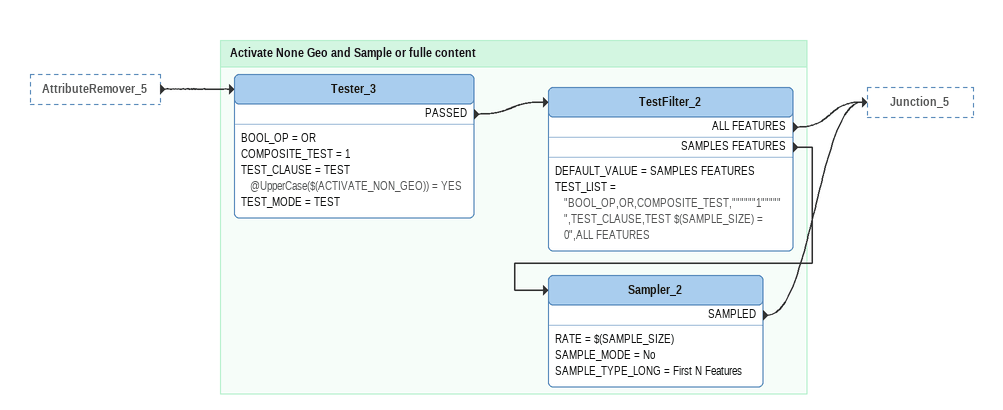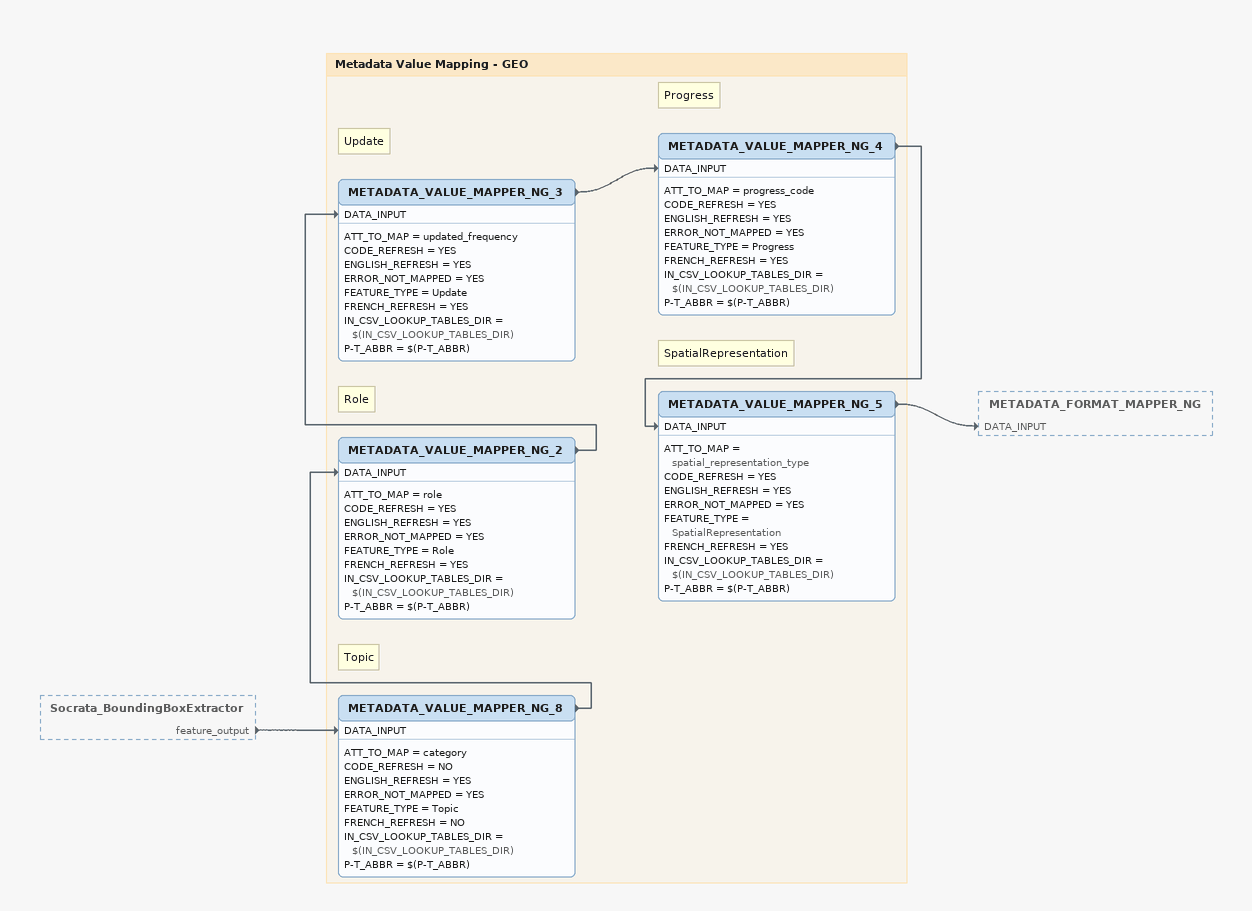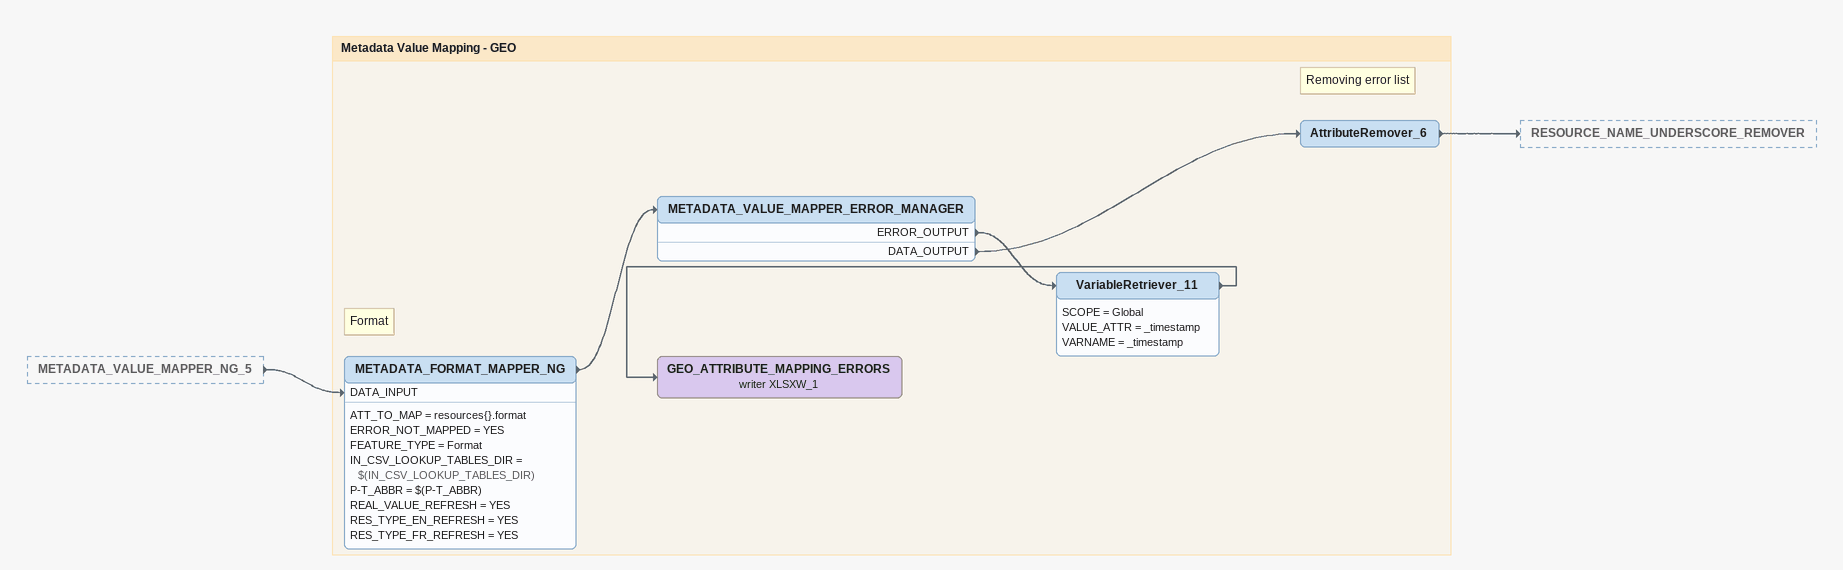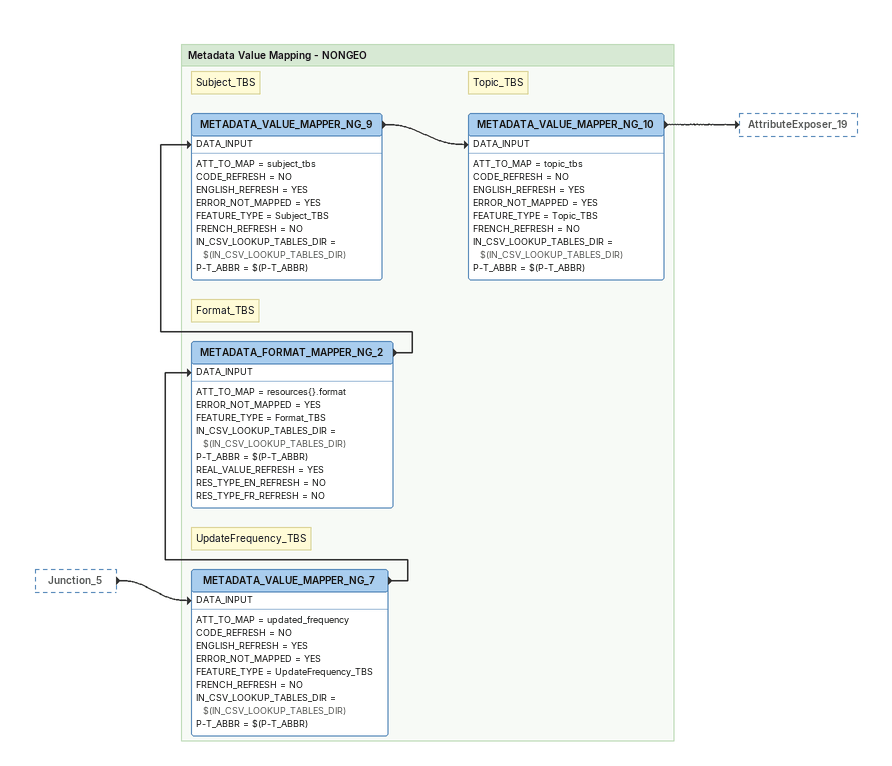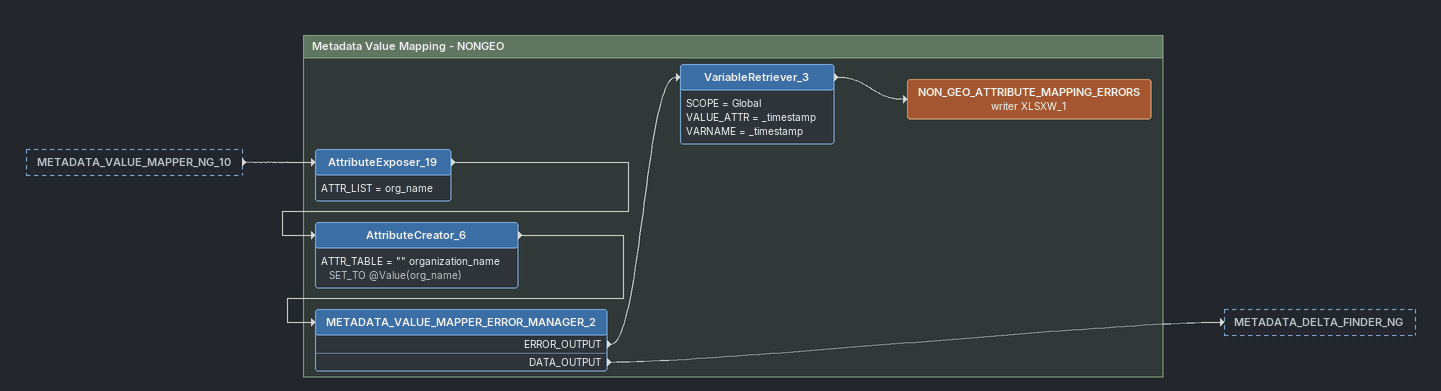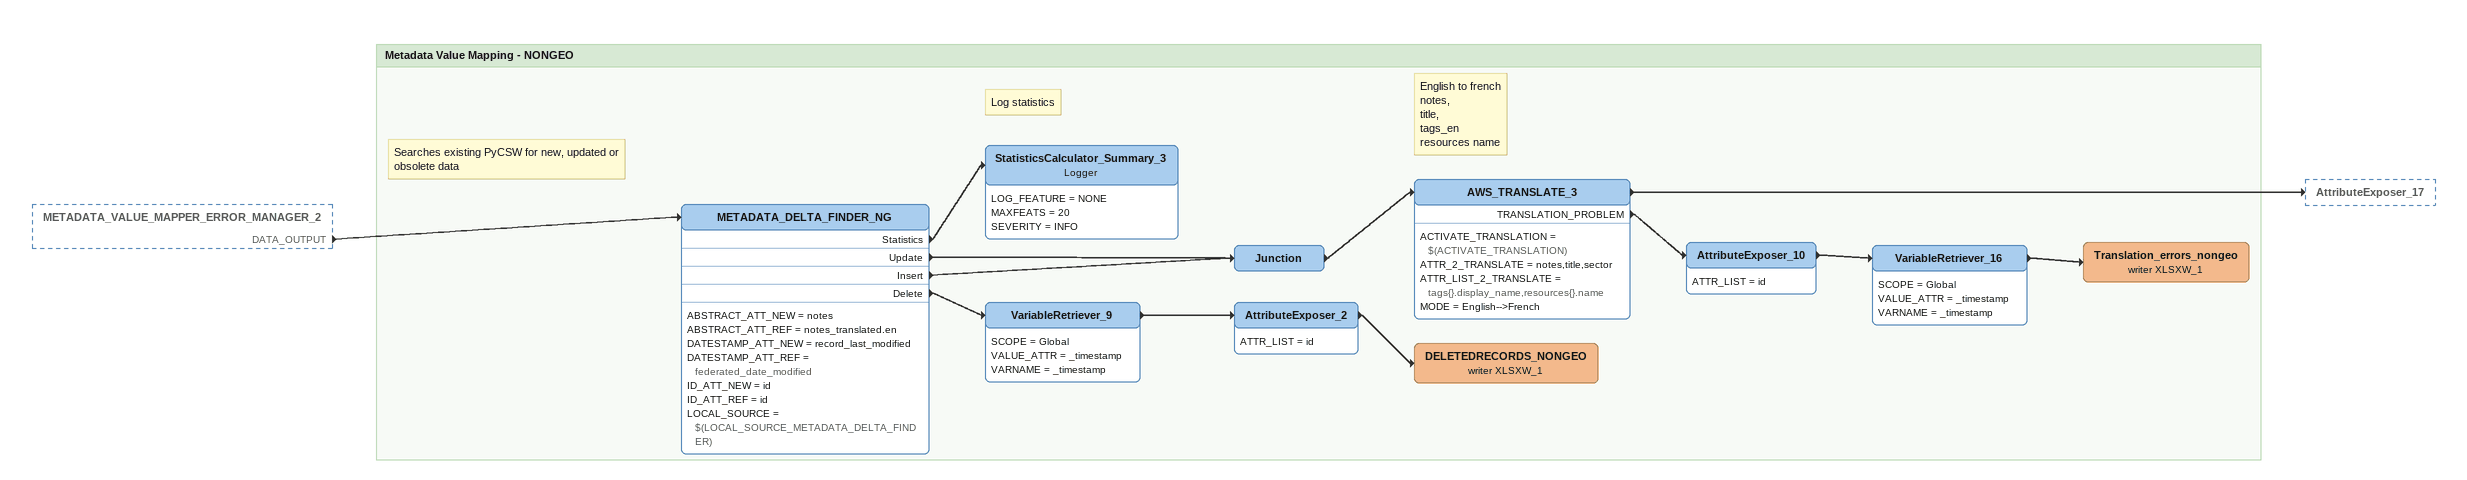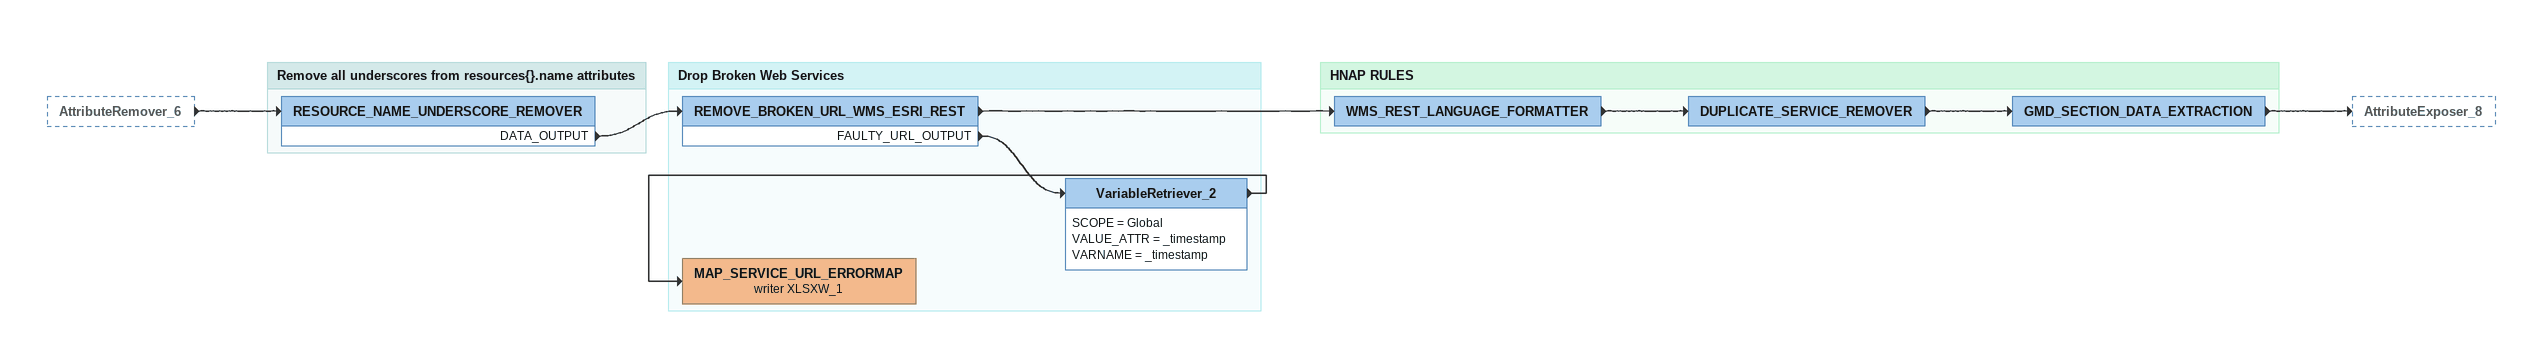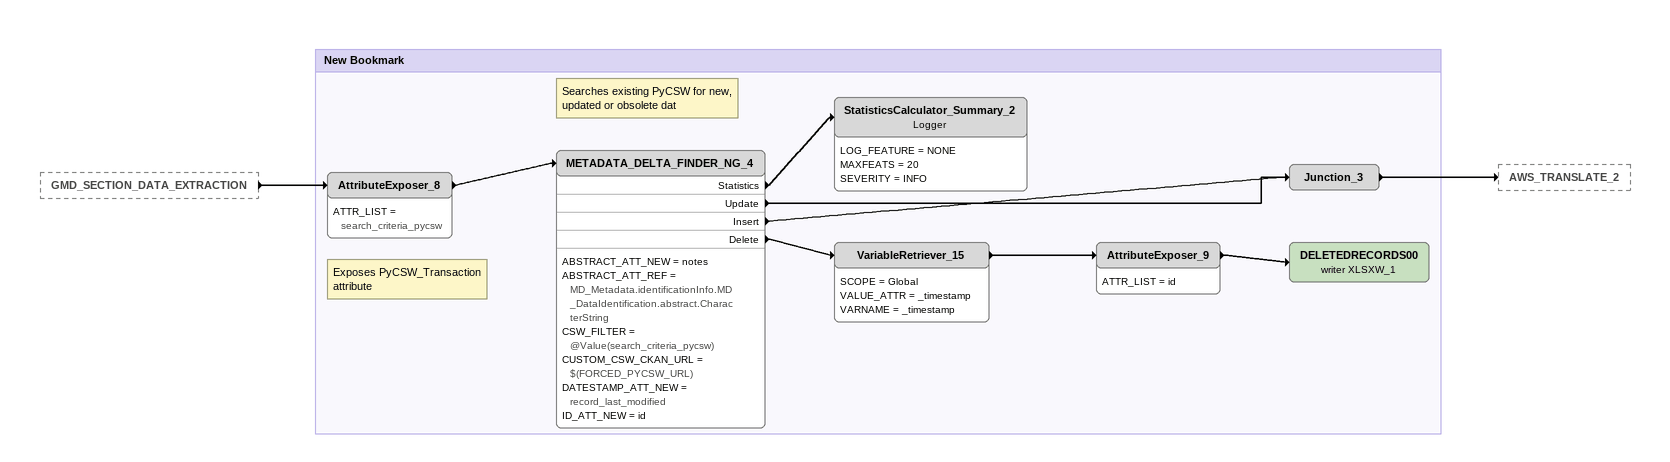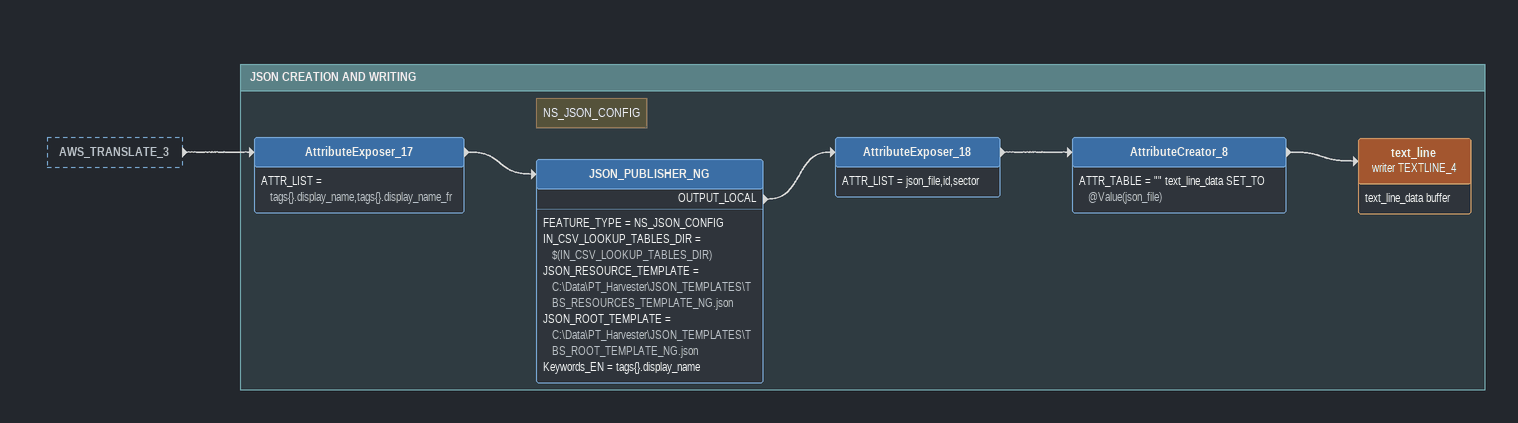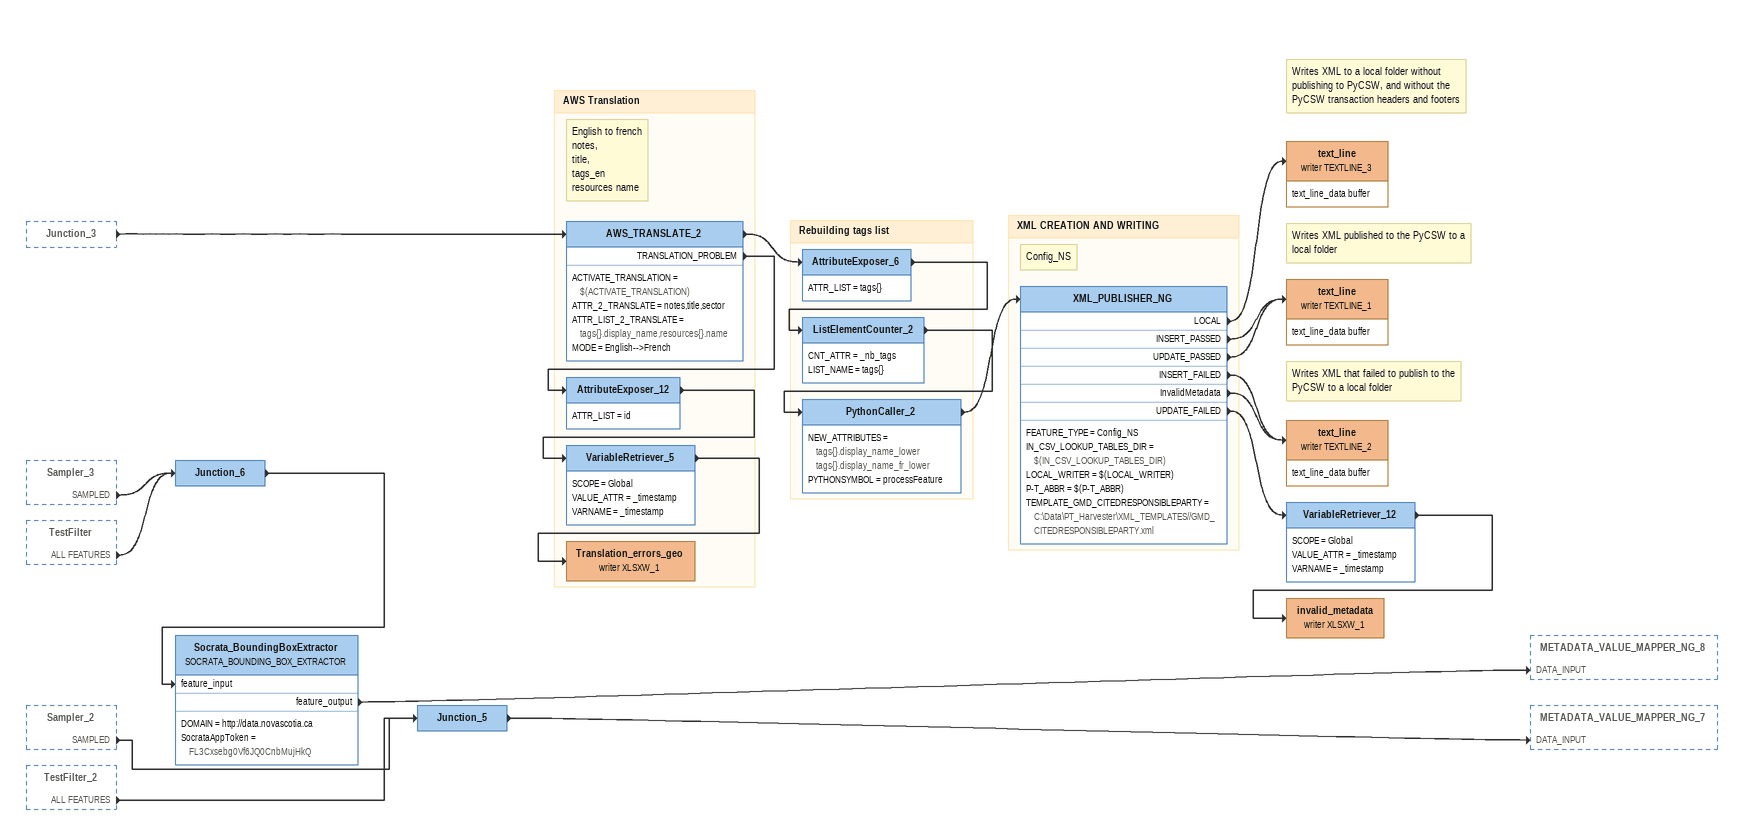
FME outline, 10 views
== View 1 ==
AttributeRemover_5 [outside]
    -> Tester_3

Bookmark: Activate None Geo and Sample or fulle content
Tester_3
    BOOL_OP = OR
    COMPOSITE_TEST = 1
    TEST_CLAUSE = TEST @UpperCase($(ACTIVATE_NON_GEO)) = YES
    TEST_MODE = TEST
    PASSED -> TestFilter_2
TestFilter_2
    DEFAULT_VALUE = SAMPLES FEATURES
    TEST_LIST = "BOOL_OP,OR,COMPOSITE_TEST,""""""1"""""",TEST_CLAUSE,TEST $(SAMPLE_SIZE) = 0",ALL FEATURES
    ALL FEATURES -> Junction_5
    SAMPLES FEATURES -> Sampler_2
Sampler_2
    RATE = $(SAMPLE_SIZE)
    SAMPLE_MODE = No
    SAMPLE_TYPE_LONG = First N Features
    SAMPLED -> Junction_5

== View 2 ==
Socrata_BoundingBoxExtractor [outside]
    feature_output -> METADATA_VALUE_MAPPER_NG_8 [DATA_INPUT]

Bookmark: Metadata Value Mapping - GEO
Note: Topic
METADATA_VALUE_MAPPER_NG_8
    ATT_TO_MAP = category
    CODE_REFRESH = NO
    ENGLISH_REFRESH = YES
    ERROR_NOT_MAPPED = YES
    FEATURE_TYPE = Topic
    FRENCH_REFRESH = NO
    IN_CSV_LOOKUP_TABLES_DIR = $(IN_CSV_LOOKUP_TABLES_DIR)
    P-T_ABBR = $(P-T_ABBR)
    -> METADATA_VALUE_MAPPER_NG_2 [DATA_INPUT]
Note: Role
METADATA_VALUE_MAPPER_NG_2
    ATT_TO_MAP = role
    CODE_REFRESH = YES
    ENGLISH_REFRESH = YES
    ERROR_NOT_MAPPED = YES
    FEATURE_TYPE = Role
    FRENCH_REFRESH = YES
    IN_CSV_LOOKUP_TABLES_DIR = $(IN_CSV_LOOKUP_TABLES_DIR)
    P-T_ABBR = $(P-T_ABBR)
    -> METADATA_VALUE_MAPPER_NG_3 [DATA_INPUT]
Note: Update
METADATA_VALUE_MAPPER_NG_3
    ATT_TO_MAP = updated_frequency
    CODE_REFRESH = YES
    ENGLISH_REFRESH = YES
    ERROR_NOT_MAPPED = YES
    FEATURE_TYPE = Update
    FRENCH_REFRESH = YES
    IN_CSV_LOOKUP_TABLES_DIR = $(IN_CSV_LOOKUP_TABLES_DIR)
    P-T_ABBR = $(P-T_ABBR)
    -> METADATA_VALUE_MAPPER_NG_4 [DATA_INPUT]
Note: Progress
METADATA_VALUE_MAPPER_NG_4
    ATT_TO_MAP = progress_code
    CODE_REFRESH = YES
    ENGLISH_REFRESH = YES
    ERROR_NOT_MAPPED = YES
    FEATURE_TYPE = Progress
    FRENCH_REFRESH = YES
    IN_CSV_LOOKUP_TABLES_DIR = $(IN_CSV_LOOKUP_TABLES_DIR)
    P-T_ABBR = $(P-T_ABBR)
    -> METADATA_VALUE_MAPPER_NG_5 [DATA_INPUT]
Note: SpatialRepresentation
METADATA_VALUE_MAPPER_NG_5
    ATT_TO_MAP = spatial_representation_type
    CODE_REFRESH = YES
    ENGLISH_REFRESH = YES
    ERROR_NOT_MAPPED = YES
    FEATURE_TYPE = SpatialRepresentation
    FRENCH_REFRESH = YES
    IN_CSV_LOOKUP_TABLES_DIR = $(IN_CSV_LOOKUP_TABLES_DIR)
    P-T_ABBR = $(P-T_ABBR)
    -> METADATA_FORMAT_MAPPER_NG [DATA_INPUT]

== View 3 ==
METADATA_VALUE_MAPPER_NG_5 [outside]
    -> METADATA_FORMAT_MAPPER_NG [DATA_INPUT]

Bookmark: Metadata Value Mapping - GEO
Note: Format
METADATA_FORMAT_MAPPER_NG
    ATT_TO_MAP = resources{}.format
    ERROR_NOT_MAPPED = YES
    FEATURE_TYPE = Format
    IN_CSV_LOOKUP_TABLES_DIR = $(IN_CSV_LOOKUP_TABLES_DIR)
    P-T_ABBR = $(P-T_ABBR)
    REAL_VALUE_REFRESH = YES
    RES_TYPE_EN_REFRESH = YES
    RES_TYPE_FR_REFRESH = YES
    -> METADATA_VALUE_MAPPER_ERROR_MANAGER
METADATA_VALUE_MAPPER_ERROR_MANAGER
    ERROR_OUTPUT -> VariableRetriever_11
    DATA_OUTPUT -> AttributeRemover_6
Note: Removing error list
AttributeRemover_6
    -> RESOURCE_NAME_UNDERSCORE_REMOVER
VariableRetriever_11
    SCOPE = Global
    VALUE_ATTR = _timestamp
    VARNAME = _timestamp
    -> GEO_ATTRIBUTE_MAPPING_ERRORS (writer XLSXW_1)
GEO_ATTRIBUTE_MAPPING_ERRORS (writer XLSXW_1)

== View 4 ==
Junction_5 [outside]
    -> METADATA_VALUE_MAPPER_NG_7 [DATA_INPUT]

Bookmark: Metadata Value Mapping - NONGEO
Note: UpdateFrequency_TBS
METADATA_VALUE_MAPPER_NG_7
    ATT_TO_MAP = updated_frequency
    CODE_REFRESH = NO
    ENGLISH_REFRESH = YES
    ERROR_NOT_MAPPED = YES
    FEATURE_TYPE = UpdateFrequency_TBS
    FRENCH_REFRESH = NO
    IN_CSV_LOOKUP_TABLES_DIR = $(IN_CSV_LOOKUP_TABLES_DIR)
    P-T_ABBR = $(P-T_ABBR)
    -> METADATA_FORMAT_MAPPER_NG_2 [DATA_INPUT]
Note: Format_TBS
METADATA_FORMAT_MAPPER_NG_2
    ATT_TO_MAP = resources{}.format
    ERROR_NOT_MAPPED = YES
    FEATURE_TYPE = Format_TBS
    IN_CSV_LOOKUP_TABLES_DIR = $(IN_CSV_LOOKUP_TABLES_DIR)
    P-T_ABBR = $(P-T_ABBR)
    REAL_VALUE_REFRESH = YES
    RES_TYPE_EN_REFRESH = NO
    RES_TYPE_FR_REFRESH = NO
    -> METADATA_VALUE_MAPPER_NG_9 [DATA_INPUT]
Note: Subject_TBS
METADATA_VALUE_MAPPER_NG_9
    ATT_TO_MAP = subject_tbs
    CODE_REFRESH = NO
    ENGLISH_REFRESH = YES
    ERROR_NOT_MAPPED = YES
    FEATURE_TYPE = Subject_TBS
    FRENCH_REFRESH = NO
    IN_CSV_LOOKUP_TABLES_DIR = $(IN_CSV_LOOKUP_TABLES_DIR)
    P-T_ABBR = $(P-T_ABBR)
    -> METADATA_VALUE_MAPPER_NG_10 [DATA_INPUT]
Note: Topic_TBS
METADATA_VALUE_MAPPER_NG_10
    ATT_TO_MAP = topic_tbs
    CODE_REFRESH = NO
    ENGLISH_REFRESH = YES
    ERROR_NOT_MAPPED = YES
    FEATURE_TYPE = Topic_TBS
    FRENCH_REFRESH = NO
    IN_CSV_LOOKUP_TABLES_DIR = $(IN_CSV_LOOKUP_TABLES_DIR)
    P-T_ABBR = $(P-T_ABBR)
    -> AttributeExposer_19

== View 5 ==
METADATA_VALUE_MAPPER_NG_10 [outside]
    -> AttributeExposer_19

Bookmark: Metadata Value Mapping - NONGEO
AttributeExposer_19
    ATTR_LIST = org_name
    -> AttributeCreator_6
AttributeCreator_6
    ATTR_TABLE = "" organization_name SET_TO @Value(org_name)
    -> METADATA_VALUE_MAPPER_ERROR_MANAGER_2
METADATA_VALUE_MAPPER_ERROR_MANAGER_2
    ERROR_OUTPUT -> VariableRetriever_3
    DATA_OUTPUT -> METADATA_DELTA_FINDER_NG
VariableRetriever_3
    SCOPE = Global
    VALUE_ATTR = _timestamp
    VARNAME = _timestamp
    -> NON_GEO_ATTRIBUTE_MAPPING_ERRORS (writer XLSXW_1)
NON_GEO_ATTRIBUTE_MAPPING_ERRORS (writer XLSXW_1)

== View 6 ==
METADATA_VALUE_MAPPER_ERROR_MANAGER_2 [outside]
    DATA_OUTPUT -> METADATA_DELTA_FINDER_NG

Bookmark: Metadata Value Mapping - NONGEO
Note: Searches existing PyCSW for new, updated or obsolete data
METADATA_DELTA_FINDER_NG
    ABSTRACT_ATT_NEW = notes
    ABSTRACT_ATT_REF = notes_translated.en
    DATESTAMP_ATT_NEW = record_last_modified
    DATESTAMP_ATT_REF = federated_date_modified
    ID_ATT_NEW = id
    ID_ATT_REF = id
    LOCAL_SOURCE = $(LOCAL_SOURCE_METADATA_DELTA_FINDER)
    Statistics -> StatisticsCalculator_Summary_3
    Update -> Junction
    Insert -> Junction
    Delete -> VariableRetriever_9
Note: Log statistics
StatisticsCalculator_Summary_3: Logger
    LOG_FEATURE = NONE
    MAXFEATS = 20
    SEVERITY = INFO
Junction
    -> AWS_TRANSLATE_3
Note: English to french / notes, / title, / tags_en / resources name
AWS_TRANSLATE_3
    ACTIVATE_TRANSLATION = $(ACTIVATE_TRANSLATION)
    ATTR_2_TRANSLATE = notes,title,sector
    ATTR_LIST_2_TRANSLATE = tags{}.display_name,resources{}.name
    MODE = English-->French
    -> AttributeExposer_17
    TRANSLATION_PROBLEM -> AttributeExposer_10
AttributeExposer_10
    ATTR_LIST = id
    -> VariableRetriever_16
VariableRetriever_16
    SCOPE = Global
    VALUE_ATTR = _timestamp
    VARNAME = _timestamp
    -> Translation_errors_nongeo (writer XLSXW_1)
Translation_errors_nongeo (writer XLSXW_1)
VariableRetriever_9
    SCOPE = Global
    VALUE_ATTR = _timestamp
    VARNAME = _timestamp
    -> AttributeExposer_2
AttributeExposer_2
    ATTR_LIST = id
    -> DELETEDRECORDS_NONGEO (writer XLSXW_1)
DELETEDRECORDS_NONGEO (writer XLSXW_1)

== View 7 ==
AttributeRemover_6 [outside]
    -> RESOURCE_NAME_UNDERSCORE_REMOVER

Bookmark: Remove all underscores from resources{}.name attributes
RESOURCE_NAME_UNDERSCORE_REMOVER
    DATA_OUTPUT -> REMOVE_BROKEN_URL_WMS_ESRI_REST

Bookmark: Drop Broken Web Services
REMOVE_BROKEN_URL_WMS_ESRI_REST
    -> WMS_REST_LANGUAGE_FORMATTER
    FAULTY_URL_OUTPUT -> VariableRetriever_2
VariableRetriever_2
    SCOPE = Global
    VALUE_ATTR = _timestamp
    VARNAME = _timestamp
    -> MAP_SERVICE_URL_ERRORMAP (writer XLSXW_1)
MAP_SERVICE_URL_ERRORMAP (writer XLSXW_1)

Bookmark: HNAP RULES
WMS_REST_LANGUAGE_FORMATTER
    -> DUPLICATE_SERVICE_REMOVER
DUPLICATE_SERVICE_REMOVER
    -> GMD_SECTION_DATA_EXTRACTION
GMD_SECTION_DATA_EXTRACTION
    -> AttributeExposer_8

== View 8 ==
GMD_SECTION_DATA_EXTRACTION [outside]
    -> AttributeExposer_8

Bookmark: New Bookmark
Note: Exposes PyCSW_Transaction attribute
AttributeExposer_8
    ATTR_LIST = search_criteria_pycsw
    -> METADATA_DELTA_FINDER_NG_4
Note: Searches existing PyCSW for new, updated or obsolete dat
METADATA_DELTA_FINDER_NG_4
    ABSTRACT_ATT_NEW = notes
    ABSTRACT_ATT_REF = MD_Metadata.identificationInfo.MD_DataIdentification.abstract.CharacterString
    CSW_FILTER = @Value(search_criteria_pycsw)
    CUSTOM_CSW_CKAN_URL = $(FORCED_PYCSW_URL)
    DATESTAMP_ATT_NEW = record_last_modified
    ID_ATT_NEW = id
    Statistics -> StatisticsCalculator_Summary_2
    Update -> Junction_3
    Insert -> Junction_3
    Delete -> VariableRetriever_15
StatisticsCalculator_Summary_2: Logger
    LOG_FEATURE = NONE
    MAXFEATS = 20
    SEVERITY = INFO
Junction_3
    -> AWS_TRANSLATE_2
VariableRetriever_15
    SCOPE = Global
    VALUE_ATTR = _timestamp
    VARNAME = _timestamp
    -> AttributeExposer_9
AttributeExposer_9
    ATTR_LIST = id
    -> DELETEDRECORDS00 (writer XLSXW_1)
DELETEDRECORDS00 (writer XLSXW_1)

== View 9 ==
AWS_TRANSLATE_3 [outside]
    -> AttributeExposer_17

Bookmark: JSON CREATION AND WRITING
AttributeExposer_17
    ATTR_LIST = tags{}.display_name,tags{}.display_name_fr
    -> JSON_PUBLISHER_NG
Note: NS_JSON_CONFIG
JSON_PUBLISHER_NG
    FEATURE_TYPE = NS_JSON_CONFIG
    IN_CSV_LOOKUP_TABLES_DIR = $(IN_CSV_LOOKUP_TABLES_DIR)
    JSON_RESOURCE_TEMPLATE = C:\Data\PT_Harvester\JSON_TEMPLATES\TBS_RESOURCES_TEMPLATE_NG.json
    JSON_ROOT_TEMPLATE = C:\Data\PT_Harvester\JSON_TEMPLATES\TBS_ROOT_TEMPLATE_NG.json
    Keywords_EN = tags{}.display_name
    OUTPUT_LOCAL -> AttributeExposer_18
AttributeExposer_18
    ATTR_LIST = json_file,id,sector
    -> AttributeCreator_8
AttributeCreator_8
    ATTR_TABLE = "" text_line_data SET_TO @Value(json_file)
    -> text_line (writer TEXTLINE_4)
text_line (writer TEXTLINE_4)
    attributes: text_line_data buffer

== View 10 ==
Junction_3 [outside]
    -> AWS_TRANSLATE_2
Sampler_3 [outside]
    SAMPLED -> Junction_6
TestFilter [outside]
    ALL FEATURES -> Junction_6
Sampler_2 [outside]
    SAMPLED -> Junction_5
TestFilter_2 [outside]
    ALL FEATURES -> Junction_5
Junction_6
    -> Socrata_BoundingBoxExtractor [feature_input]
Socrata_BoundingBoxExtractor: SOCRATA_BOUNDING_BOX_EXTRACTOR
    DOMAIN = http://data.novascotia.ca
    SocrataAppToken = FL3Cxsebg0Vf6JQ0CnbMujHkQ
    feature_output -> METADATA_VALUE_MAPPER_NG_8 [DATA_INPUT]
Note: Writes XML to a local folder without publishing to PyCSW, and without the PyCSW transaction headers and footers
text_line (writer TEXTLINE_3)
    attributes: text_line_data buffer
Note: Writes XML published to the PyCSW to a local folder
text_line (writer TEXTLINE_1)
    attributes: text_line_data buffer
Note: Writes XML that failed to publish to the PyCSW to a local folder
text_line (writer TEXTLINE_2)
    attributes: text_line_data buffer
VariableRetriever_12
    SCOPE = Global
    VALUE_ATTR = _timestamp
    VARNAME = _timestamp
    -> invalid_metadata (writer XLSXW_1)
invalid_metadata (writer XLSXW_1)
Junction_5
    -> METADATA_VALUE_MAPPER_NG_7 [DATA_INPUT]

Bookmark: AWS Translation
Note: English to french / notes, / title, / tags_en / resources name
AWS_TRANSLATE_2
    ACTIVATE_TRANSLATION = $(ACTIVATE_TRANSLATION)
    ATTR_2_TRANSLATE = notes,title,sector
    ATTR_LIST_2_TRANSLATE = tags{}.display_name,resources{}.name
    MODE = English-->French
    -> AttributeExposer_6
    TRANSLATION_PROBLEM -> AttributeExposer_12
AttributeExposer_12
    ATTR_LIST = id
    -> VariableRetriever_5
VariableRetriever_5
    SCOPE = Global
    VALUE_ATTR = _timestamp
    VARNAME = _timestamp
    -> Translation_errors_geo (writer XLSXW_1)
Translation_errors_geo (writer XLSXW_1)

Bookmark: Rebuilding tags list
AttributeExposer_6
    ATTR_LIST = tags{}
    -> ListElementCounter_2
ListElementCounter_2
    CNT_ATTR = _nb_tags
    LIST_NAME = tags{}
    -> PythonCaller_2
PythonCaller_2
    NEW_ATTRIBUTES = tags{}.display_name_lower tags{}.display_name_fr_lower
    PYTHONSYMBOL = processFeature
    -> XML_PUBLISHER_NG

Bookmark: XML CREATION AND WRITING
Note: Config_NS
XML_PUBLISHER_NG
    FEATURE_TYPE = Config_NS
    IN_CSV_LOOKUP_TABLES_DIR = $(IN_CSV_LOOKUP_TABLES_DIR)
    LOCAL_WRITER = $(LOCAL_WRITER)
    P-T_ABBR = $(P-T_ABBR)
    TEMPLATE_GMD_CITEDRESPONSIBLEPARTY = C:\Data\PT_Harvester\XML_TEMPLATES//GMD_CITEDRESPONSIBLEPARTY.xml
    LOCAL -> text_line (writer TEXTLINE_3)
    INSERT_PASSED -> text_line (writer TEXTLINE_1)
    UPDATE_PASSED -> text_line (writer TEXTLINE_1)
    INSERT_FAILED -> text_line (writer TEXTLINE_2)
    InvalidMetadata -> text_line (writer TEXTLINE_2)
    UPDATE_FAILED -> VariableRetriever_12
